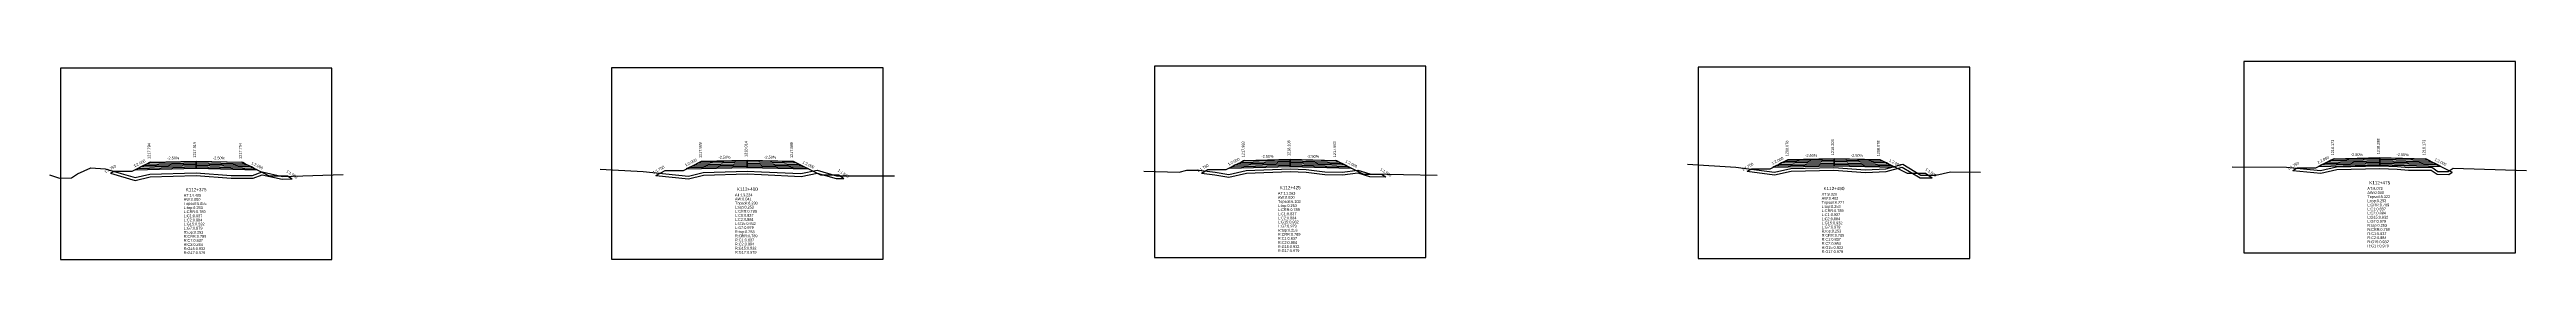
# Model space of a CAD drawing. Extents: x -7 to 78429, y 1189 to 1262.
# Drawn here: x 63423.3 to 63694.3, y 1207.1 to 1228.9 of the extents above; entities that cross this region are included whole.
import ezdxf
from ezdxf.enums import TextEntityAlignment as Align

# ---------------------------------------------------------------- set-up
doc = ezdxf.new("R2010")
doc.units = 0

msp = doc.modelspace()

# ---------------------------------------------------------------- linework, layer by layer
at = {"layer": 'A4_BORDER', "color": 7}
for points in [[(63424.484, 1207.102), (63454.184, 1207.102), (63454.184, 1228.102), (63424.484, 1228.102), (63424.484, 1207.102)], [(63484.802, 1207.156), (63514.502, 1207.156), (63514.502, 1228.156), (63484.802, 1228.156), (63484.802, 1207.156)], [(63544.209, 1207.327), (63573.909, 1207.327), (63573.909, 1228.327), (63544.209, 1228.327), (63544.209, 1207.327)], [(63603.709, 1207.225), (63633.409, 1207.225), (63633.409, 1228.225), (63603.709, 1228.225), (63603.709, 1207.225)], [(63663.421, 1207.855), (63693.121, 1207.855), (63693.121, 1228.855), (63663.421, 1228.855), (63663.421, 1207.855)]]:
    msp.add_lwpolyline(points, dxfattribs=at)
at = {"layer": 'CLEAR_GROUND', "color": 8}
for points in [[(63609.055, 1216.79), (63612.053, 1216.388), (63613.876, 1216.805), (63618.531, 1216.91), (63622.003, 1216.658), (63624.276, 1216.754), (63626.032, 1217.241), (63627.98, 1216.078), (63629.313, 1216.075)], [(63668.755, 1216.878), (63671.827, 1216.585), (63673.57, 1216.997), (63678.279, 1217.102), (63680.187, 1217.026), (63681.434, 1216.923), (63683.885, 1216.93), (63684.548, 1216.487), (63685.84, 1216.459), (63686.208, 1216.705)], [(63429.955, 1216.577), (63431.065, 1216.247), (63432.66, 1215.794), (63434.315, 1216.183), (63439.33, 1216.325), (63443.179, 1216.033), (63445.567, 1216.04), (63446.577, 1216.41), (63448.747, 1215.917), (63449.847, 1215.952)], [(63489.655, 1216.319), (63493.228, 1215.952), (63494.857, 1216.373), (63499.636, 1216.511), (63501.2, 1216.445), (63505.531, 1216.239), (63507.291, 1216.591), (63509.371, 1216.01), (63510.226, 1216.006)], [(63549.355, 1216.581), (63550.816, 1216.398), (63552.337, 1216.151), (63554.275, 1216.597), (63559.057, 1216.768), (63560.786, 1216.699), (63562.829, 1216.449), (63564.774, 1216.414), (63566.443, 1216.623), (63567.723, 1216.208), (63569.518, 1216.177)]]:
    msp.add_lwpolyline(points, dxfattribs=at)
at = {"layer": 'DESIGN_ROAD_TRIMMED', "color": 1}
for points in [[(63429.955, 1216.577), (63430.334, 1216.794), (63432.334, 1216.794), (63434.334, 1217.794), (63434.334, 1217.794), (63434.229, 1217.741), (63434.229, 1217.741), (63433.913, 1217.583), (63433.913, 1217.583), (63433.597, 1217.426), (63433.597, 1217.426), (63433.282, 1217.268), (63433.282, 1217.268), (63432.966, 1217.11), (63432.966, 1217.11), (63432.65, 1216.952), (63439.334, 1217.119), (63439.334, 1217.269), (63439.334, 1217.269), (63439.334, 1217.419), (63439.334, 1217.419), (63439.334, 1217.569), (63439.334, 1217.569), (63439.334, 1217.719), (63439.334, 1217.719), (63439.334, 1217.869), (63439.334, 1217.869), (63439.334, 1217.919), (63439.334, 1217.919), (63439.334, 1217.919), (63439.334, 1217.919), (63439.334, 1217.919), (63439.334, 1217.869), (63439.334, 1217.869), (63439.334, 1217.719), (63439.334, 1217.719), (63439.334, 1217.569), (63439.334, 1217.569), (63439.334, 1217.419), (63439.334, 1217.419), (63439.334, 1217.269), (63439.334, 1217.269), (63439.334, 1217.119), (63446.018, 1216.952), (63445.703, 1217.11), (63445.703, 1217.11), (63445.387, 1217.268), (63445.387, 1217.268), (63445.071, 1217.426), (63445.071, 1217.426), (63444.755, 1217.583), (63444.755, 1217.583), (63444.439, 1217.741), (63444.439, 1217.741), (63444.334, 1217.794), (63444.334, 1217.794), (63447.334, 1216.294), (63449.334, 1216.294), (63449.847, 1215.952)], [(63489.655, 1216.319), (63490.652, 1216.889), (63492.652, 1216.889), (63494.652, 1217.889), (63494.652, 1217.889), (63494.547, 1217.836), (63494.547, 1217.836), (63494.231, 1217.678), (63494.231, 1217.678), (63493.916, 1217.521), (63493.916, 1217.521), (63493.6, 1217.363), (63493.6, 1217.363), (63493.284, 1217.205), (63493.284, 1217.205), (63492.968, 1217.047), (63499.652, 1217.214), (63499.652, 1217.364), (63499.652, 1217.364), (63499.652, 1217.514), (63499.652, 1217.514), (63499.652, 1217.664), (63499.652, 1217.664), (63499.652, 1217.814), (63499.652, 1217.814), (63499.652, 1217.964), (63499.652, 1217.964), (63499.652, 1218.014), (63499.652, 1218.014), (63499.652, 1218.014), (63499.652, 1218.014), (63499.652, 1218.014), (63499.652, 1217.964), (63499.652, 1217.964), (63499.652, 1217.814), (63499.652, 1217.814), (63499.652, 1217.664), (63499.652, 1217.664), (63499.652, 1217.514), (63499.652, 1217.514), (63499.652, 1217.364), (63499.652, 1217.364), (63499.652, 1217.214), (63506.337, 1217.047), (63506.021, 1217.205), (63506.021, 1217.205), (63505.705, 1217.363), (63505.705, 1217.363), (63505.389, 1217.521), (63505.389, 1217.521), (63505.074, 1217.678), (63505.074, 1217.678), (63504.758, 1217.836), (63504.758, 1217.836), (63504.652, 1217.889), (63504.652, 1217.889), (63507.652, 1216.389), (63509.652, 1216.389), (63510.226, 1216.006)], [(63549.355, 1216.581), (63550.059, 1216.983), (63552.059, 1216.983), (63554.059, 1217.983), (63554.059, 1217.983), (63553.954, 1217.93), (63553.954, 1217.93), (63553.638, 1217.772), (63553.638, 1217.772), (63553.322, 1217.615), (63553.322, 1217.615), (63553.006, 1217.457), (63553.006, 1217.457), (63552.69, 1217.299), (63552.69, 1217.299), (63552.375, 1217.141), (63559.059, 1217.308), (63559.059, 1217.458), (63559.059, 1217.458), (63559.059, 1217.608), (63559.059, 1217.608), (63559.059, 1217.758), (63559.059, 1217.758), (63559.059, 1217.908), (63559.059, 1217.908), (63559.059, 1218.058), (63559.059, 1218.058), (63559.059, 1218.108), (63559.059, 1218.108), (63559.059, 1218.108), (63559.059, 1218.108), (63559.059, 1218.108), (63559.059, 1218.058), (63559.059, 1218.058), (63559.059, 1217.908), (63559.059, 1217.908), (63559.059, 1217.758), (63559.059, 1217.758), (63559.059, 1217.608), (63559.059, 1217.608), (63559.059, 1217.458), (63559.059, 1217.458), (63559.059, 1217.308), (63565.743, 1217.141), (63565.427, 1217.299), (63565.427, 1217.299), (63565.111, 1217.457), (63565.111, 1217.457), (63564.796, 1217.615), (63564.796, 1217.615), (63564.48, 1217.772), (63564.48, 1217.772), (63564.164, 1217.93), (63564.164, 1217.93), (63564.059, 1217.983), (63564.059, 1217.983), (63567.059, 1216.483), (63569.059, 1216.483), (63569.518, 1216.177)], [(63609.055, 1216.79), (63609.559, 1217.078), (63611.559, 1217.078), (63613.559, 1218.078), (63613.559, 1218.078), (63613.454, 1218.025), (63613.454, 1218.025), (63613.138, 1217.867), (63613.138, 1217.867), (63612.822, 1217.71), (63612.822, 1217.71), (63612.507, 1217.552), (63612.507, 1217.552), (63612.191, 1217.394), (63612.191, 1217.394), (63611.875, 1217.236), (63618.559, 1217.403), (63618.559, 1217.553), (63618.559, 1217.553), (63618.559, 1217.703), (63618.559, 1217.703), (63618.559, 1217.853), (63618.559, 1217.853), (63618.559, 1218.003), (63618.559, 1218.003), (63618.559, 1218.153), (63618.559, 1218.153), (63618.559, 1218.203), (63618.559, 1218.203), (63618.559, 1218.203), (63618.559, 1218.203), (63618.559, 1218.203), (63618.559, 1218.153), (63618.559, 1218.153), (63618.559, 1218.003), (63618.559, 1218.003), (63618.559, 1217.853), (63618.559, 1217.853), (63618.559, 1217.703), (63618.559, 1217.703), (63618.559, 1217.553), (63618.559, 1217.553), (63618.559, 1217.403), (63625.244, 1217.236), (63624.928, 1217.394), (63624.928, 1217.394), (63624.612, 1217.552), (63624.612, 1217.552), (63624.296, 1217.71), (63624.296, 1217.71), (63623.98, 1217.867), (63623.98, 1217.867), (63623.665, 1218.025), (63623.665, 1218.025), (63623.559, 1218.078), (63623.559, 1218.078), (63626.559, 1216.578), (63628.559, 1216.578), (63629.313, 1216.075)], [(63668.755, 1216.878), (63669.271, 1217.173), (63671.271, 1217.173), (63673.271, 1218.173), (63673.271, 1218.173), (63673.166, 1218.12), (63673.166, 1218.12), (63672.85, 1217.962), (63672.85, 1217.962), (63672.534, 1217.805), (63672.534, 1217.805), (63672.218, 1217.647), (63672.218, 1217.647), (63671.902, 1217.489), (63671.902, 1217.489), (63671.587, 1217.331), (63678.271, 1217.498), (63678.271, 1217.648), (63678.271, 1217.648), (63678.271, 1217.798), (63678.271, 1217.798), (63678.271, 1217.948), (63678.271, 1217.948), (63678.271, 1218.098), (63678.271, 1218.098), (63678.271, 1218.248), (63678.271, 1218.248), (63678.271, 1218.298), (63678.271, 1218.298), (63678.271, 1218.298), (63678.271, 1218.298), (63678.271, 1218.298), (63678.271, 1218.248), (63678.271, 1218.248), (63678.271, 1218.098), (63678.271, 1218.098), (63678.271, 1217.948), (63678.271, 1217.948), (63678.271, 1217.798), (63678.271, 1217.798), (63678.271, 1217.648), (63678.271, 1217.648), (63678.271, 1217.498), (63684.955, 1217.331), (63684.639, 1217.489), (63684.639, 1217.489), (63684.323, 1217.647), (63684.323, 1217.647), (63684.008, 1217.805), (63684.008, 1217.805), (63683.692, 1217.962), (63683.692, 1217.962), (63683.376, 1218.12), (63683.376, 1218.12), (63683.271, 1218.173), (63683.271, 1218.173), (63686.208, 1216.705)]]:
    msp.add_lwpolyline(points, dxfattribs=at)
at = {"layer": 'FINISHED_ROAD', "color": 2}
for points in [[(63430.334, 1216.794), (63432.334, 1216.794), (63434.334, 1217.794), (63434.334, 1217.794), (63439.334, 1217.919), (63444.334, 1217.794), (63444.334, 1217.794), (63447.334, 1216.294), (63449.334, 1216.294)], [(63490.652, 1216.889), (63492.652, 1216.889), (63494.652, 1217.889), (63494.652, 1217.889), (63499.652, 1218.014), (63504.652, 1217.889), (63504.652, 1217.889), (63507.652, 1216.389), (63509.652, 1216.389)], [(63550.059, 1216.983), (63552.059, 1216.983), (63554.059, 1217.983), (63554.059, 1217.983), (63559.059, 1218.108), (63564.059, 1217.983), (63564.059, 1217.983), (63567.059, 1216.483), (63569.059, 1216.483)], [(63609.559, 1217.078), (63611.559, 1217.078), (63613.559, 1218.078), (63613.559, 1218.078), (63618.559, 1218.203), (63623.559, 1218.078), (63623.559, 1218.078), (63626.559, 1216.578), (63628.559, 1216.578)], [(63669.271, 1217.173), (63671.271, 1217.173), (63673.271, 1218.173), (63673.271, 1218.173), (63678.271, 1218.298), (63683.271, 1218.173), (63683.271, 1218.173)]]:
    msp.add_lwpolyline(points, dxfattribs=at)
at = {"layer": 'LAYER_0', "color": 4}
for points in [[(63434.334, 1217.794), (63434.229, 1217.741), (63439.334, 1217.869), (63439.334, 1217.919)], [(63494.652, 1217.889), (63494.547, 1217.836), (63499.652, 1217.964), (63499.652, 1218.014)], [(63554.059, 1217.983), (63553.954, 1217.93), (63559.059, 1218.058), (63559.059, 1218.108)], [(63613.559, 1218.078), (63613.454, 1218.025), (63618.559, 1218.153), (63618.559, 1218.203)], [(63673.271, 1218.173), (63673.166, 1218.12), (63678.271, 1218.248), (63678.271, 1218.298)]]:
    msp.add_lwpolyline(points, dxfattribs=at)
at = {"layer": 'LAYER_1', "color": 4}
for points in [[(63434.229, 1217.741), (63433.913, 1217.583), (63439.334, 1217.719), (63439.334, 1217.869)], [(63494.547, 1217.836), (63494.231, 1217.678), (63499.652, 1217.814), (63499.652, 1217.964)], [(63553.954, 1217.93), (63553.638, 1217.772), (63559.059, 1217.908), (63559.059, 1218.058)], [(63613.454, 1218.025), (63613.138, 1217.867), (63618.559, 1218.003), (63618.559, 1218.153)], [(63673.166, 1218.12), (63672.85, 1217.962), (63678.271, 1218.098), (63678.271, 1218.248)]]:
    msp.add_lwpolyline(points, dxfattribs=at)
at = {"layer": 'LAYER_10', "color": 6}
for points in [[(63445.387, 1217.268), (63445.703, 1217.11), (63439.334, 1217.269), (63439.334, 1217.419)], [(63505.705, 1217.363), (63506.021, 1217.205), (63499.652, 1217.364), (63499.652, 1217.514)], [(63565.111, 1217.457), (63565.427, 1217.299), (63559.059, 1217.458), (63559.059, 1217.608)], [(63624.612, 1217.552), (63624.928, 1217.394), (63618.559, 1217.553), (63618.559, 1217.703)], [(63684.323, 1217.647), (63684.639, 1217.489), (63678.271, 1217.648), (63678.271, 1217.798)]]:
    msp.add_lwpolyline(points, dxfattribs=at)
at = {"layer": 'LAYER_11', "color": 6}
for points in [[(63445.703, 1217.11), (63446.018, 1216.952), (63439.334, 1217.119), (63439.334, 1217.269)], [(63506.021, 1217.205), (63506.337, 1217.047), (63499.652, 1217.214), (63499.652, 1217.364)], [(63565.427, 1217.299), (63565.743, 1217.141), (63559.059, 1217.308), (63559.059, 1217.458)], [(63624.928, 1217.394), (63625.244, 1217.236), (63618.559, 1217.403), (63618.559, 1217.553)], [(63684.639, 1217.489), (63684.955, 1217.331), (63678.271, 1217.498), (63678.271, 1217.648)]]:
    msp.add_lwpolyline(points, dxfattribs=at)
at = {"layer": 'LAYER_2', "color": 4}
for points in [[(63433.913, 1217.583), (63433.597, 1217.426), (63439.334, 1217.569), (63439.334, 1217.719)], [(63494.231, 1217.678), (63493.916, 1217.521), (63499.652, 1217.664), (63499.652, 1217.814)], [(63553.638, 1217.772), (63553.322, 1217.615), (63559.059, 1217.758), (63559.059, 1217.908)], [(63613.138, 1217.867), (63612.822, 1217.71), (63618.559, 1217.853), (63618.559, 1218.003)], [(63672.85, 1217.962), (63672.534, 1217.805), (63678.271, 1217.948), (63678.271, 1218.098)]]:
    msp.add_lwpolyline(points, dxfattribs=at)
at = {"layer": 'LAYER_3', "color": 4}
for points in [[(63433.597, 1217.426), (63433.282, 1217.268), (63439.334, 1217.419), (63439.334, 1217.569)], [(63493.916, 1217.521), (63493.6, 1217.363), (63499.652, 1217.514), (63499.652, 1217.664)], [(63553.322, 1217.615), (63553.006, 1217.457), (63559.059, 1217.608), (63559.059, 1217.758)], [(63612.822, 1217.71), (63612.507, 1217.552), (63618.559, 1217.703), (63618.559, 1217.853)], [(63672.534, 1217.805), (63672.218, 1217.647), (63678.271, 1217.798), (63678.271, 1217.948)]]:
    msp.add_lwpolyline(points, dxfattribs=at)
at = {"layer": 'LAYER_4', "color": 4}
for points in [[(63433.282, 1217.268), (63432.966, 1217.11), (63439.334, 1217.269), (63439.334, 1217.419)], [(63493.6, 1217.363), (63493.284, 1217.205), (63499.652, 1217.364), (63499.652, 1217.514)], [(63553.006, 1217.457), (63552.69, 1217.299), (63559.059, 1217.458), (63559.059, 1217.608)], [(63612.507, 1217.552), (63612.191, 1217.394), (63618.559, 1217.553), (63618.559, 1217.703)], [(63672.218, 1217.647), (63671.902, 1217.489), (63678.271, 1217.648), (63678.271, 1217.798)]]:
    msp.add_lwpolyline(points, dxfattribs=at)
at = {"layer": 'LAYER_5', "color": 4}
for points in [[(63432.966, 1217.11), (63432.65, 1216.952), (63439.334, 1217.119), (63439.334, 1217.269)], [(63493.284, 1217.205), (63492.968, 1217.047), (63499.652, 1217.214), (63499.652, 1217.364)], [(63552.69, 1217.299), (63552.375, 1217.141), (63559.059, 1217.308), (63559.059, 1217.458)], [(63612.191, 1217.394), (63611.875, 1217.236), (63618.559, 1217.403), (63618.559, 1217.553)], [(63671.902, 1217.489), (63671.587, 1217.331), (63678.271, 1217.498), (63678.271, 1217.648)]]:
    msp.add_lwpolyline(points, dxfattribs=at)
at = {"layer": 'LAYER_6', "color": 6}
for points in [[(63444.334, 1217.794), (63444.439, 1217.741), (63439.334, 1217.869), (63439.334, 1217.919)], [(63504.652, 1217.889), (63504.758, 1217.836), (63499.652, 1217.964), (63499.652, 1218.014)], [(63564.059, 1217.983), (63564.164, 1217.93), (63559.059, 1218.058), (63559.059, 1218.108)], [(63623.559, 1218.078), (63623.665, 1218.025), (63618.559, 1218.153), (63618.559, 1218.203)], [(63683.271, 1218.173), (63683.376, 1218.12), (63678.271, 1218.248), (63678.271, 1218.298)]]:
    msp.add_lwpolyline(points, dxfattribs=at)
at = {"layer": 'LAYER_7', "color": 6}
for points in [[(63444.439, 1217.741), (63444.755, 1217.583), (63439.334, 1217.719), (63439.334, 1217.869)], [(63504.758, 1217.836), (63505.074, 1217.678), (63499.652, 1217.814), (63499.652, 1217.964)], [(63564.164, 1217.93), (63564.48, 1217.772), (63559.059, 1217.908), (63559.059, 1218.058)], [(63623.665, 1218.025), (63623.98, 1217.867), (63618.559, 1218.003), (63618.559, 1218.153)], [(63683.376, 1218.12), (63683.692, 1217.962), (63678.271, 1218.098), (63678.271, 1218.248)]]:
    msp.add_lwpolyline(points, dxfattribs=at)
at = {"layer": 'LAYER_8', "color": 6}
for points in [[(63444.755, 1217.583), (63445.071, 1217.426), (63439.334, 1217.569), (63439.334, 1217.719)], [(63505.074, 1217.678), (63505.389, 1217.521), (63499.652, 1217.664), (63499.652, 1217.814)], [(63564.48, 1217.772), (63564.796, 1217.615), (63559.059, 1217.758), (63559.059, 1217.908)], [(63623.98, 1217.867), (63624.296, 1217.71), (63618.559, 1217.853), (63618.559, 1218.003)], [(63683.692, 1217.962), (63684.008, 1217.805), (63678.271, 1217.948), (63678.271, 1218.098)]]:
    msp.add_lwpolyline(points, dxfattribs=at)
at = {"layer": 'LAYER_9', "color": 6}
for points in [[(63445.071, 1217.426), (63445.387, 1217.268), (63439.334, 1217.419), (63439.334, 1217.569)], [(63505.389, 1217.521), (63505.705, 1217.363), (63499.652, 1217.514), (63499.652, 1217.664)], [(63564.796, 1217.615), (63565.111, 1217.457), (63559.059, 1217.608), (63559.059, 1217.758)], [(63624.296, 1217.71), (63624.612, 1217.552), (63618.559, 1217.703), (63618.559, 1217.853)], [(63684.008, 1217.805), (63684.323, 1217.647), (63678.271, 1217.798), (63678.271, 1217.948)]]:
    msp.add_lwpolyline(points, dxfattribs=at)
at = {"layer": 'NATURAL_GROUND', "color": 3}
for points in [[(63423.298, 1216.418), (63424.399, 1216.055), (63425.701, 1216.07), (63426.375, 1216.523), (63427.831, 1217.156), (63429.375, 1217.063), (63431.149, 1216.535), (63432.667, 1216.104), (63434.276, 1216.482), (63439.337, 1216.625), (63443.19, 1216.333), (63445.513, 1216.34), (63446.557, 1216.722), (63448.776, 1216.218), (63455.434, 1216.429)], [(63483.539, 1217.038), (63488.248, 1216.765), (63493.205, 1216.255), (63494.814, 1216.672), (63499.638, 1216.811), (63501.213, 1216.744), (63505.508, 1216.541), (63507.302, 1216.9), (63509.412, 1216.309), (63515.744, 1216.287)], [(63543.049, 1216.814), (63546.922, 1216.68), (63547.751, 1216.902), (63549.054, 1216.921), (63550.859, 1216.695), (63552.327, 1216.456), (63554.236, 1216.896), (63559.058, 1217.068), (63560.81, 1216.998), (63562.85, 1216.749), (63564.758, 1216.714), (63566.472, 1216.929), (63567.773, 1216.508), (63575.124, 1216.38)], [(63602.521, 1217.566), (63607.819, 1217.258), (63612.039, 1216.692), (63613.838, 1217.104), (63618.538, 1217.21), (63622.007, 1216.958), (63624.229, 1217.052), (63626.075, 1217.565), (63628.063, 1216.378), (63629.711, 1216.374), (63631.297, 1216.749), (63634.579, 1216.696)], [(63662.125, 1217.292), (63668.087, 1217.244), (63671.806, 1216.889), (63673.532, 1217.297), (63678.282, 1217.402), (63680.206, 1217.326), (63681.446, 1217.223), (63683.976, 1217.23), (63684.642, 1216.785), (63685.752, 1216.761), (63686.306, 1217.131), (63694.33, 1216.864)]]:
    msp.add_lwpolyline(points, dxfattribs=at)
at = {"layer": 'STRUCTURE_LEFT', "color": 4}
for points in [[(63434.334, 1217.794), (63434.229, 1217.741), (63434.229, 1217.741), (63433.913, 1217.583), (63433.913, 1217.583), (63433.597, 1217.426), (63433.597, 1217.426), (63433.282, 1217.268), (63433.282, 1217.268), (63432.966, 1217.11), (63432.966, 1217.11), (63432.65, 1216.952), (63439.334, 1217.119), (63439.334, 1217.269), (63439.334, 1217.269), (63439.334, 1217.419), (63439.334, 1217.419), (63439.334, 1217.569), (63439.334, 1217.569), (63439.334, 1217.719), (63439.334, 1217.719), (63439.334, 1217.869), (63439.334, 1217.869), (63439.334, 1217.919), (63439.334, 1217.919)], [(63494.652, 1217.889), (63494.547, 1217.836), (63494.547, 1217.836), (63494.231, 1217.678), (63494.231, 1217.678), (63493.916, 1217.521), (63493.916, 1217.521), (63493.6, 1217.363), (63493.6, 1217.363), (63493.284, 1217.205), (63493.284, 1217.205), (63492.968, 1217.047), (63499.652, 1217.214), (63499.652, 1217.364), (63499.652, 1217.364), (63499.652, 1217.514), (63499.652, 1217.514), (63499.652, 1217.664), (63499.652, 1217.664), (63499.652, 1217.814), (63499.652, 1217.814), (63499.652, 1217.964), (63499.652, 1217.964), (63499.652, 1218.014), (63499.652, 1218.014)], [(63554.059, 1217.983), (63553.954, 1217.93), (63553.954, 1217.93), (63553.638, 1217.772), (63553.638, 1217.772), (63553.322, 1217.615), (63553.322, 1217.615), (63553.006, 1217.457), (63553.006, 1217.457), (63552.69, 1217.299), (63552.69, 1217.299), (63552.375, 1217.141), (63559.059, 1217.308), (63559.059, 1217.458), (63559.059, 1217.458), (63559.059, 1217.608), (63559.059, 1217.608), (63559.059, 1217.758), (63559.059, 1217.758), (63559.059, 1217.908), (63559.059, 1217.908), (63559.059, 1218.058), (63559.059, 1218.058), (63559.059, 1218.108), (63559.059, 1218.108)], [(63613.559, 1218.078), (63613.454, 1218.025), (63613.454, 1218.025), (63613.138, 1217.867), (63613.138, 1217.867), (63612.822, 1217.71), (63612.822, 1217.71), (63612.507, 1217.552), (63612.507, 1217.552), (63612.191, 1217.394), (63612.191, 1217.394), (63611.875, 1217.236), (63618.559, 1217.403), (63618.559, 1217.553), (63618.559, 1217.553), (63618.559, 1217.703), (63618.559, 1217.703), (63618.559, 1217.853), (63618.559, 1217.853), (63618.559, 1218.003), (63618.559, 1218.003), (63618.559, 1218.153), (63618.559, 1218.153), (63618.559, 1218.203), (63618.559, 1218.203)], [(63673.271, 1218.173), (63673.166, 1218.12), (63673.166, 1218.12), (63672.85, 1217.962), (63672.85, 1217.962), (63672.534, 1217.805), (63672.534, 1217.805), (63672.218, 1217.647), (63672.218, 1217.647), (63671.902, 1217.489), (63671.902, 1217.489), (63671.587, 1217.331), (63678.271, 1217.498), (63678.271, 1217.648), (63678.271, 1217.648), (63678.271, 1217.798), (63678.271, 1217.798), (63678.271, 1217.948), (63678.271, 1217.948), (63678.271, 1218.098), (63678.271, 1218.098), (63678.271, 1218.248), (63678.271, 1218.248), (63678.271, 1218.298), (63678.271, 1218.298)]]:
    msp.add_lwpolyline(points, dxfattribs=at)
at = {"layer": 'STRUCTURE_RIGHT', "color": 6}
for points in [[(63439.334, 1217.919), (63439.334, 1217.919), (63439.334, 1217.869), (63439.334, 1217.869), (63439.334, 1217.719), (63439.334, 1217.719), (63439.334, 1217.569), (63439.334, 1217.569), (63439.334, 1217.419), (63439.334, 1217.419), (63439.334, 1217.269), (63439.334, 1217.269), (63439.334, 1217.119), (63446.018, 1216.952), (63445.703, 1217.11), (63445.703, 1217.11), (63445.387, 1217.268), (63445.387, 1217.268), (63445.071, 1217.426), (63445.071, 1217.426), (63444.755, 1217.583), (63444.755, 1217.583), (63444.439, 1217.741), (63444.439, 1217.741), (63444.334, 1217.794)], [(63499.652, 1218.014), (63499.652, 1218.014), (63499.652, 1217.964), (63499.652, 1217.964), (63499.652, 1217.814), (63499.652, 1217.814), (63499.652, 1217.664), (63499.652, 1217.664), (63499.652, 1217.514), (63499.652, 1217.514), (63499.652, 1217.364), (63499.652, 1217.364), (63499.652, 1217.214), (63506.337, 1217.047), (63506.021, 1217.205), (63506.021, 1217.205), (63505.705, 1217.363), (63505.705, 1217.363), (63505.389, 1217.521), (63505.389, 1217.521), (63505.074, 1217.678), (63505.074, 1217.678), (63504.758, 1217.836), (63504.758, 1217.836), (63504.652, 1217.889)], [(63559.059, 1218.108), (63559.059, 1218.108), (63559.059, 1218.058), (63559.059, 1218.058), (63559.059, 1217.908), (63559.059, 1217.908), (63559.059, 1217.758), (63559.059, 1217.758), (63559.059, 1217.608), (63559.059, 1217.608), (63559.059, 1217.458), (63559.059, 1217.458), (63559.059, 1217.308), (63565.743, 1217.141), (63565.427, 1217.299), (63565.427, 1217.299), (63565.111, 1217.457), (63565.111, 1217.457), (63564.796, 1217.615), (63564.796, 1217.615), (63564.48, 1217.772), (63564.48, 1217.772), (63564.164, 1217.93), (63564.164, 1217.93), (63564.059, 1217.983)], [(63618.559, 1218.203), (63618.559, 1218.203), (63618.559, 1218.153), (63618.559, 1218.153), (63618.559, 1218.003), (63618.559, 1218.003), (63618.559, 1217.853), (63618.559, 1217.853), (63618.559, 1217.703), (63618.559, 1217.703), (63618.559, 1217.553), (63618.559, 1217.553), (63618.559, 1217.403), (63625.244, 1217.236), (63624.928, 1217.394), (63624.928, 1217.394), (63624.612, 1217.552), (63624.612, 1217.552), (63624.296, 1217.71), (63624.296, 1217.71), (63623.98, 1217.867), (63623.98, 1217.867), (63623.665, 1218.025), (63623.665, 1218.025), (63623.559, 1218.078)], [(63678.271, 1218.298), (63678.271, 1218.298), (63678.271, 1218.248), (63678.271, 1218.248), (63678.271, 1218.098), (63678.271, 1218.098), (63678.271, 1217.948), (63678.271, 1217.948), (63678.271, 1217.798), (63678.271, 1217.798), (63678.271, 1217.648), (63678.271, 1217.648), (63678.271, 1217.498), (63684.955, 1217.331), (63684.639, 1217.489), (63684.639, 1217.489), (63684.323, 1217.647), (63684.323, 1217.647), (63684.008, 1217.805), (63684.008, 1217.805), (63683.692, 1217.962), (63683.692, 1217.962), (63683.376, 1218.12), (63683.376, 1218.12), (63683.271, 1218.173)]]:
    msp.add_lwpolyline(points, dxfattribs=at)

# ---------------------------------------------------------------- texts
at = {"layer": 'INFO_TEXT'}
for s, p in [('AT:14.405', (63437.984, 1214.002)), ('AT:13.224', (63498.302, 1214.056)), ('AT:11.263', (63557.709, 1214.227)), ('AT:9.320', (63617.209, 1214.125)), ('AT:8.072', (63676.921, 1214.755)), ('AW:0.000', (63676.921, 1214.305)), ('AW:0.000', (63437.984, 1213.552)), ('Topsoil:6.055', (63437.984, 1213.102)), ('L:top:0.253', (63437.984, 1212.652)), ('L:CRR:0.789', (63437.984, 1212.202)), ('L:C1:0.837', (63437.984, 1211.752)), ('L:C2:0.884', (63437.984, 1211.302)), ('AW:0.041', (63498.302, 1213.606)), ('Topsoil:6.230', (63498.302, 1213.156)), ('L:top:0.253', (63498.302, 1212.706)), ('L:CRR:0.789', (63498.302, 1212.256)), ('L:C1:0.837', (63498.302, 1211.806)), ('L:C2:0.884', (63498.302, 1211.356)), ('AW:0.000', (63557.709, 1213.777)), ('Topsoil:6.103', (63557.709, 1213.327)), ('L:top:0.253', (63557.709, 1212.877)), ('L:CRR:0.789', (63557.709, 1212.427)), ('L:C1:0.837', (63557.709, 1211.977)), ('L:C2:0.884', (63557.709, 1211.527)), ('AW:0.402', (63617.209, 1213.675)), ('Topsoil:6.221', (63617.209, 1213.225)), ('L:top:0.253', (63617.209, 1212.775)), ('L:CRR:0.789', (63617.209, 1212.325)), ('L:C1:0.837', (63617.209, 1211.875)), ('L:C2:0.884', (63617.209, 1211.425)), ('Topsoil:5.322', (63676.921, 1213.855)), ('L:top:0.253', (63676.921, 1213.405)), ('L:CRR:0.789', (63676.921, 1212.955)), ('L:C1:0.837', (63676.921, 1212.505)), ('L:C2:0.884', (63676.921, 1212.055)), ('L:G15:0.932', (63676.921, 1211.605)), ('L:G15:0.932', (63437.984, 1210.852)), ('L:G7:0.979', (63437.984, 1210.402)), ('R:top:0.253', (63437.984, 1209.952)), ('R:CRR:0.789', (63437.984, 1209.502)), ('R:C1:0.837', (63437.984, 1209.052)), ('R:C2:0.884', (63437.984, 1208.602)), ('L:G15:0.932', (63498.302, 1210.906)), ('L:G7:0.979', (63498.302, 1210.456)), ('R:top:0.253', (63498.302, 1210.006)), ('R:CRR:0.789', (63498.302, 1209.556)), ('R:C1:0.837', (63498.302, 1209.106)), ('R:C2:0.884', (63498.302, 1208.656)), ('L:G15:0.932', (63557.709, 1211.077)), ('L:G7:0.979', (63557.709, 1210.627)), ('R:top:0.253', (63557.709, 1210.177)), ('R:CRR:0.789', (63557.709, 1209.727)), ('R:C1:0.837', (63557.709, 1209.277)), ('R:C2:0.884', (63557.709, 1208.827)), ('L:G15:0.932', (63617.209, 1210.975)), ('L:G7:0.979', (63617.209, 1210.525)), ('R:top:0.253', (63617.209, 1210.075)), ('R:CRR:0.789', (63617.209, 1209.625)), ('R:C1:0.837', (63617.209, 1209.175)), ('R:C2:0.884', (63617.209, 1208.725)), ('L:G7:0.979', (63676.921, 1211.155)), ('R:top:0.253', (63676.921, 1210.705)), ('R:CRR:0.789', (63676.921, 1210.255)), ('R:C1:0.837', (63676.921, 1209.805)), ('R:C2:0.884', (63676.921, 1209.355)), ('R:G15:0.932', (63676.921, 1208.905)), ('R:G15:0.932', (63437.984, 1208.152)), ('R:G17:0.979', (63437.984, 1207.702)), ('R:G15:0.932', (63498.302, 1208.206)), ('R:G17:0.979', (63498.302, 1207.756)), ('R:G15:0.932', (63557.709, 1208.377)), ('R:G17:0.979', (63557.709, 1207.927)), ('R:G15:0.932', (63617.209, 1208.275)), ('R:G17:0.979', (63617.209, 1207.825)), ('R:G17:0.979', (63676.921, 1208.455))]:
    msp.add_text(s, height=0.3, dxfattribs=at).set_placement(p)
at = {"layer": 'LEFT_TEXT_H'}
for s, p in [('1217.794', (63434.334, 1218.154)), ('1217.889', (63494.652, 1218.249)), ('1217.983', (63554.059, 1218.343)), ('1218.078', (63613.559, 1218.438)), ('1218.173', (63673.271, 1218.533))]:
    msp.add_text(s, height=0.3, rotation=90, dxfattribs=at).set_placement(p)
at = {"layer": 'POINT_TEXT_H'}
for s, p in [('1217.919', (63439.334, 1218.279)), ('1218.014', (63499.652, 1218.374)), ('1218.108', (63559.059, 1218.468)), ('1218.203', (63618.559, 1218.563)), ('1218.298', (63678.271, 1218.658))]:
    msp.add_text(s, height=0.3, rotation=90, dxfattribs=at).set_placement(p)
at = {"layer": 'RIGHT_TEXT_H'}
for s, p in [('1217.794', (63444.334, 1218.154)), ('1217.889', (63504.652, 1218.249)), ('1217.983', (63564.059, 1218.343)), ('1218.078', (63623.559, 1218.438)), ('1218.173', (63683.271, 1218.533))]:
    msp.add_text(s, height=0.3, rotation=90, dxfattribs=at).set_placement(p)
at = {"layer": 'SLOPE_left'}
for s, rotation, p in [('1:1.750', 29.745, (63430.055, 1216.842)), ('1:2.000', 26.565, (63433.254, 1217.455)), ('1:1.750', 29.745, (63490.065, 1216.76)), ('1:2.000', 26.565, (63493.572, 1217.55)), ('1:1.750', 29.745, (63549.618, 1216.938)), ('1:2.000', 26.565, (63552.978, 1217.644)), ('1:1.750', 29.745, (63609.218, 1217.09)), ('1:2.000', 26.565, (63612.479, 1217.739)), ('1:1.750', 29.745, (63668.924, 1217.182)), ('1:2.000', 26.565, (63672.19, 1217.834))]:
    msp.add_text(s, height=0.3, rotation=rotation, dxfattribs=at).set_placement(p, align=Align.BOTTOM_CENTER)
at = {"layer": 'SLOPE_right'}
for s, rotation, p in [('1:2.000', -26.565, (63445.915, 1217.205)), ('1:2.000', -26.565, (63506.233, 1217.3)), ('1:1.500', -33.69, (63510.039, 1216.348)), ('1:2.000', -26.565, (63565.639, 1217.394)), ('1:1.500', -33.69, (63569.388, 1216.48)), ('1:2.000', -26.565, (63625.14, 1217.489)), ('1:1.500', -33.69, (63629.036, 1216.476)), ('1:2.000', -26.565, (63684.82, 1217.6)), ('1:1.500', -33.69, (63449.69, 1216.273))]:
    msp.add_text(s, height=0.3, rotation=rotation, dxfattribs=at).set_placement(p, align=Align.BOTTOM_CENTER)
at = {"layer": 'SLOPE_TEXT'}
for p in [(63436.834, 1218.097), (63441.834, 1218.097), (63497.152, 1218.191), (63502.152, 1218.191), (63556.559, 1218.285), (63561.559, 1218.285), (63616.059, 1218.38), (63621.059, 1218.38), (63675.771, 1218.476), (63680.771, 1218.476)]:
    msp.add_text('-2.50%', height=0.3, dxfattribs=at).set_placement(p, align=Align.CENTER)
at = {"layer": 'STATION_TITLE'}
for s, p in [('K112+375', (63439.334, 1214.602)), ('K112+400', (63499.652, 1214.656)), ('K112+425', (63559.059, 1214.827)), ('K112+450', (63618.559, 1214.725)), ('K112+475', (63678.271, 1215.355))]:
    msp.add_text(s, height=0.36, dxfattribs=at).set_placement(p, align=Align.CENTER)

doc.saveas('drawing.dxf')
